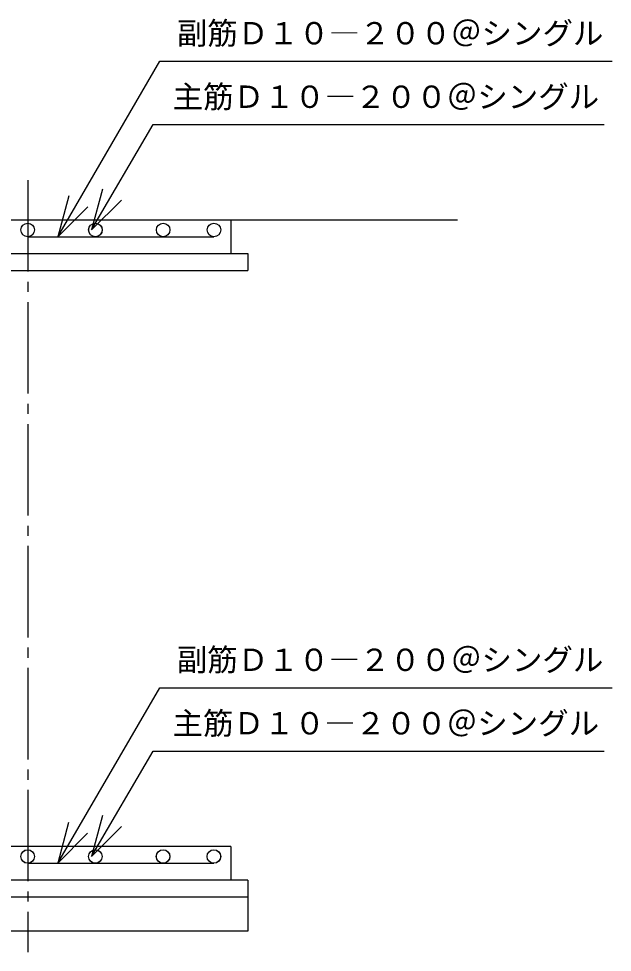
# Model space of a CAD drawing. Units: millimetres, scale not verified. Extents: x -9828 to 7490, y -6967 to 5111.
# Drawn here: x -280 to 1473, y -648 to 2109 of the extents above; entities that cross this region are included whole.
import ezdxf
from ezdxf.enums import TextEntityAlignment as Align

# ---------------------------------------------------------------- set-up
doc = ezdxf.new("R2010")
doc.units = ezdxf.units.MM
doc.header["$LTSCALE"] = 30
doc.linetypes.add('CHAIN2', pattern=[12, 9, -1, 1, -1])
for name, color, linetype, lineweight in [('0-1_KIKI', 3, 'Continuous', 25), ('0-2_SEISAKU', 2, 'Continuous', 25), ('0-3_A-PIPE', 3, 'Continuous', 25)]:
    doc.layers.add(name, color=color, linetype=linetype, lineweight=lineweight)
doc.styles.add('MS Gothic', font='')
doc.styles.get('MS Gothic').set_extended_font_data('MS Gothic')

msp = doc.modelspace()

# ---------------------------------------------------------------- linework, layer by layer
at = {"layer": '0-1_KIKI', "color": 4}
for p, q in [((-165.11, 1464.92), (136.21, 1983.28)), ((136.21, 1983.28), (1472.75, 1983.28)), ((-65.11, 1484.92), (117.18, 1795.78)), ((117.18, 1795.78), (1449.11, 1795.78)), ((-165.27, -385.08), (136.05, 133.27)), ((136.05, 133.27), (1472.58, 133.27)), ((-65.27, -365.08), (117.02, -54.22)), ((117.02, -54.22), (1448.95, -54.22))]:
    msp.add_line(p, q, dxfattribs=at)
for points in [[(-32.75, 1605.67), (-65.11, 1484.92), (23.28, 1573.31)], [(-132.75, 1585.66), (-165.11, 1464.92), (-76.72, 1553.31)], [(-32.92, -244.34), (-65.27, -365.08), (23.12, -276.69)], [(-132.91, -264.34), (-165.27, -385.08), (-76.88, -296.69)]]:
    msp.add_lwpolyline(points, dxfattribs=at)
at = {"layer": '0-2_SEISAKU', "linetype": 'CHAIN2'}
msp.add_line((-253.75, 1631.72), (-253.75, -648.04), dxfattribs=at)
at = {"layer": '0-2_SEISAKU'}
for p, q in [((-1901.4, 1514.92), (1015.38, 1514.92)), ((346.25, 1514.92), (346.25, 1414.92)), ((-903.75, 1414.92), (396.25, 1414.92)), ((396.25, 1414.92), (396.25, 1364.92)), ((-903.75, 1364.92), (396.25, 1364.92)), ((346.25, -335.08), (-853.75, -335.08)), ((346.25, -335.08), (346.25, -435.07)), ((396.25, -435.07), (-903.75, -435.07)), ((396.25, -435.07), (-903.75, -435.07)), ((396.25, -435.07), (396.25, -535.08)), ((396.25, -485.07), (-903.75, -485.07)), ((396.25, -485.07), (-903.75, -485.07)), ((396.25, -485.07), (396.25, -585.08)), ((396.25, -585.08), (-903.75, -585.08))]:
    msp.add_line(p, q, dxfattribs=at)
at = {"layer": '0-3_A-PIPE'}
for p, q in [((-253.75, 1464.92), (296.24, 1464.92)), ((-253.92, -385.08), (296.08, -385.08)), ((-253.92, -385.08), (296.08, -385.08))]:
    msp.add_line(p, q, dxfattribs=at)
for centre in [(-253.87, 1484.92), (-253.76, 1484.92), (-53.87, 1484.92), (-53.76, 1484.92), (146.13, 1484.92), (146.24, 1484.92), (296.13, 1484.92), (296.24, 1484.92), (-254.03, -365.08), (-253.92, -365.07), (-253.92, -365.08), (-54.03, -365.08), (-53.92, -365.07), (-53.92, -365.08), (145.97, -365.08), (146.08, -365.07), (146.08, -365.08), (295.97, -365.08), (296.08, -365.08), (296.08, -365.08)]:
    msp.add_circle(centre, 20, dxfattribs=at)

# ---------------------------------------------------------------- texts
at = {"layer": '0-1_KIKI', "color": 4, "style": 'MS Gothic'}
for s, p in [('副筋Ｄ１０―２００＠シングル\u3000', (186.64, 2012.96)), ('主筋Ｄ１０―２００＠シングル\u3000', (174.14, 1825.47)), ('副筋Ｄ１０―２００＠シングル\u3000', (186.47, 162.96)), ('主筋Ｄ１０―２００＠シングル\u3000', (173.98, -24.53))]:
    msp.add_text(s, height=65.98, dxfattribs=at).set_placement(p, align=Align.BOTTOM_LEFT)

doc.saveas('drawing.dxf')
